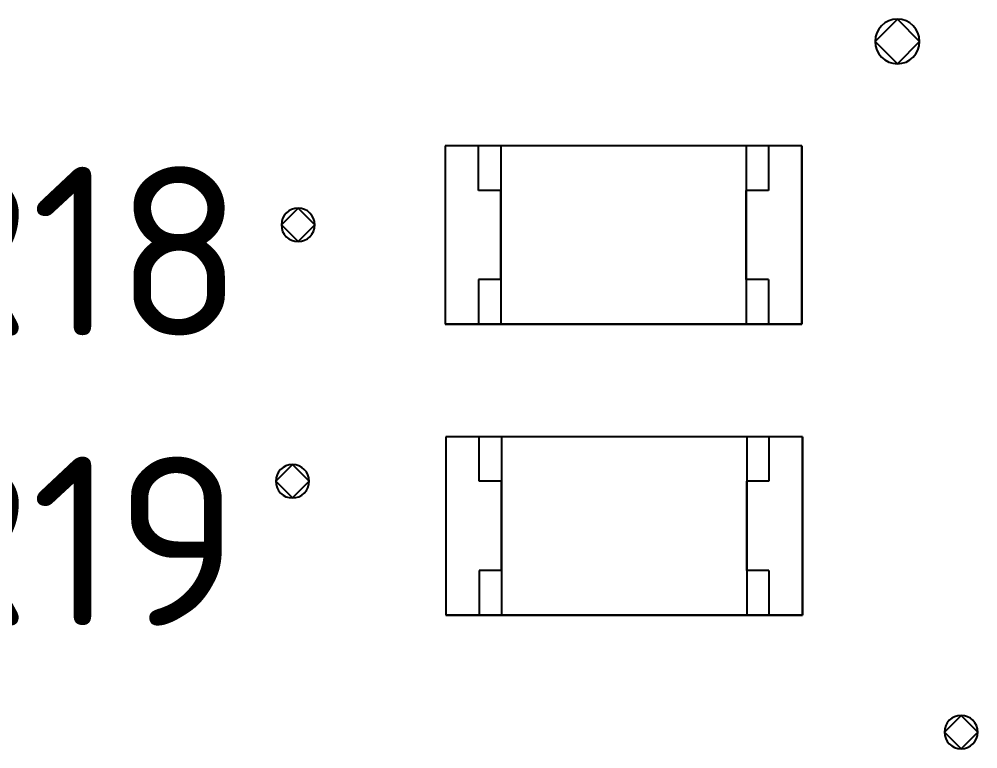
# Model space of a CAD drawing. Header units: inches. Extents: x 5 to 589, y -420 to -5.
# Drawn here: x 413.57 to 422.17, y -102.85 to -96.3 of the extents above; entities that cross this region are included whole.
import ezdxf

# ---------------------------------------------------------------- set-up
doc = ezdxf.new("R2010")
doc.units = ezdxf.units.IN
doc.header["$MEASUREMENT"] = 0
doc.styles.add('ISOCPEUR0', font='isocpeur.ttf', dxfattribs={"height": 2.87999})

msp = doc.modelspace()

# ---------------------------------------------------------------- linework, layer by layer
at = {"color": 18, "true_color": 0x000000}
for p, q in [((421.2523, -96.5022), (421.4523, -96.3022)), ((421.4523, -96.3022), (421.6523, -96.5022)), ((421.4523, -96.7022), (421.2523, -96.5022)), ((421.6523, -96.5022), (421.4523, -96.7022)), ((417.6948, -97.4381), (417.3948, -97.4381)), ((417.3948, -97.4381), (417.3948, -99.0381)), ((417.3948, -97.4381), (417.3948, -99.0381)), ((417.6948, -97.4381), (417.3948, -97.4381)), ((417.8948, -97.4381), (417.6948, -97.4381)), ((420.2948, -97.4381), (417.6948, -97.4381)), ((417.6948, -97.8381), (417.6948, -97.4381)), ((420.0948, -97.4381), (417.8948, -97.4381)), ((420.0948, -97.4381), (417.8948, -97.4381)), ((417.8948, -97.4381), (417.8948, -99.0381)), ((420.2948, -97.4381), (420.0948, -97.4381)), ((420.0948, -97.4381), (420.0948, -99.0381)), ((420.5948, -97.4381), (420.2948, -97.4381)), ((420.2948, -97.4381), (420.2948, -97.8381)), ((420.5948, -97.4381), (420.2948, -97.4381)), ((420.5948, -99.0381), (420.5948, -97.4381)), ((420.5948, -97.4381), (420.5948, -99.0381)), ((417.8948, -97.8381), (417.6948, -97.8381)), ((417.8948, -98.6381), (417.8948, -97.8381)), ((420.0948, -98.6381), (420.0948, -97.8381)), ((420.2948, -97.8381), (420.0948, -97.8381)), ((415.9245, -98.1472), (416.0745, -97.9972)), ((416.0745, -97.9972), (416.2245, -98.1472)), ((416.0745, -98.2972), (415.9245, -98.1472)), ((416.2245, -98.1472), (416.0745, -98.2972)), ((417.8948, -98.6381), (417.6948, -98.6381)), ((417.6948, -98.6381), (417.6948, -99.0381)), ((420.2948, -98.6381), (420.0948, -98.6381)), ((420.2948, -98.6381), (420.2948, -99.0381)), ((417.3948, -99.0381), (417.6948, -99.0381)), ((417.6948, -99.0381), (417.3948, -99.0381)), ((417.6948, -99.0381), (417.8948, -99.0381)), ((420.2948, -99.0381), (417.6948, -99.0381)), ((417.8948, -99.0381), (420.0948, -99.0381)), ((420.0948, -99.0381), (417.8948, -99.0381)), ((420.0948, -99.0381), (420.2948, -99.0381)), ((420.2948, -99.0381), (420.5948, -99.0381)), ((420.5948, -99.0381), (420.2948, -99.0381)), ((417.7005, -100.0472), (417.4005, -100.0472)), ((417.4005, -100.0472), (417.4005, -101.6472)), ((417.4005, -100.0472), (417.4005, -101.6472)), ((417.7005, -100.0472), (417.4005, -100.0472)), ((417.9005, -100.0472), (417.7005, -100.0472)), ((420.3005, -100.0472), (417.7005, -100.0472)), ((417.7005, -100.4472), (417.7005, -100.0472)), ((420.1005, -100.0472), (417.9005, -100.0472)), ((420.1005, -100.0472), (417.9005, -100.0472)), ((417.9005, -100.0472), (417.9005, -101.6472)), ((420.3005, -100.0472), (420.1005, -100.0472)), ((420.1005, -100.0472), (420.1005, -101.6472)), ((420.6005, -100.0472), (420.3005, -100.0472)), ((420.3005, -100.0472), (420.3005, -100.4472)), ((420.6005, -100.0472), (420.3005, -100.0472)), ((420.6005, -101.6472), (420.6005, -100.0472)), ((420.6005, -100.0472), (420.6005, -101.6472)), ((415.8745, -100.4472), (416.0245, -100.2972)), ((416.0245, -100.2972), (416.1745, -100.4472)), ((416.0245, -100.5972), (415.8745, -100.4472)), ((416.1745, -100.4472), (416.0245, -100.5972)), ((417.9005, -100.4472), (417.7005, -100.4472)), ((417.9005, -101.2472), (417.9005, -100.4472)), ((420.1005, -101.2472), (420.1005, -100.4472)), ((420.3005, -100.4472), (420.1005, -100.4472)), ((417.9005, -101.2472), (417.7005, -101.2472)), ((417.7005, -101.2472), (417.7005, -101.6472)), ((420.3005, -101.2472), (420.1005, -101.2472)), ((420.3005, -101.2472), (420.3005, -101.6472)), ((417.4005, -101.6472), (417.7005, -101.6472)), ((417.7005, -101.6472), (417.4005, -101.6472)), ((417.7005, -101.6472), (417.9005, -101.6472)), ((420.3005, -101.6472), (417.7005, -101.6472)), ((417.9005, -101.6472), (420.1005, -101.6472)), ((420.1005, -101.6472), (417.9005, -101.6472)), ((420.1005, -101.6472), (420.3005, -101.6472)), ((420.3005, -101.6472), (420.6005, -101.6472)), ((420.6005, -101.6472), (420.3005, -101.6472)), ((421.8745, -102.6972), (422.0245, -102.5472)), ((422.0245, -102.5472), (422.1745, -102.6972)), ((422.0245, -102.8472), (421.8745, -102.6972)), ((422.1745, -102.6972), (422.0245, -102.8472))]:
    msp.add_line(p, q, dxfattribs=at)
at = {"color": 7, "true_color": 0xffffff}
for p, q in [((417.6948, -97.4381), (417.3948, -97.4381)), ((417.3948, -97.4381), (417.3948, -99.0381)), ((417.3948, -97.4381), (417.3948, -99.0381)), ((417.6948, -97.4381), (417.3948, -97.4381)), ((417.8948, -97.4381), (417.6948, -97.4381)), ((420.2948, -97.4381), (417.6948, -97.4381)), ((417.6948, -97.8381), (417.6948, -97.4381)), ((420.0948, -97.4381), (417.8948, -97.4381)), ((420.0948, -97.4381), (417.8948, -97.4381)), ((417.8948, -97.4381), (417.8948, -99.0381)), ((420.2948, -97.4381), (420.0948, -97.4381)), ((420.0948, -97.4381), (420.0948, -99.0381)), ((420.5948, -97.4381), (420.2948, -97.4381)), ((420.2948, -97.4381), (420.2948, -97.8381)), ((420.5948, -97.4381), (420.2948, -97.4381)), ((420.5948, -99.0381), (420.5948, -97.4381)), ((420.5948, -97.4381), (420.5948, -99.0381)), ((417.8948, -97.8381), (417.6948, -97.8381)), ((417.8948, -98.6381), (417.8948, -97.8381)), ((420.0948, -98.6381), (420.0948, -97.8381)), ((420.2948, -97.8381), (420.0948, -97.8381)), ((417.8948, -98.6381), (417.6948, -98.6381)), ((417.6948, -98.6381), (417.6948, -99.0381)), ((420.2948, -98.6381), (420.0948, -98.6381)), ((420.2948, -98.6381), (420.2948, -99.0381)), ((417.3948, -99.0381), (417.6948, -99.0381)), ((417.6948, -99.0381), (417.3948, -99.0381)), ((417.6948, -99.0381), (417.8948, -99.0381)), ((420.2948, -99.0381), (417.6948, -99.0381)), ((417.8948, -99.0381), (420.0948, -99.0381)), ((420.0948, -99.0381), (417.8948, -99.0381)), ((420.0948, -99.0381), (420.2948, -99.0381)), ((420.2948, -99.0381), (420.5948, -99.0381)), ((420.5948, -99.0381), (420.2948, -99.0381)), ((417.7005, -100.0472), (417.4005, -100.0472)), ((417.4005, -100.0472), (417.4005, -101.6472)), ((417.4005, -100.0472), (417.4005, -101.6472)), ((417.7005, -100.0472), (417.4005, -100.0472)), ((417.9005, -100.0472), (417.7005, -100.0472)), ((420.3005, -100.0472), (417.7005, -100.0472)), ((417.7005, -100.4472), (417.7005, -100.0472)), ((420.1005, -100.0472), (417.9005, -100.0472)), ((420.1005, -100.0472), (417.9005, -100.0472)), ((417.9005, -100.0472), (417.9005, -101.6472)), ((420.3005, -100.0472), (420.1005, -100.0472)), ((420.1005, -100.0472), (420.1005, -101.6472)), ((420.6005, -100.0472), (420.3005, -100.0472)), ((420.3005, -100.0472), (420.3005, -100.4472)), ((420.6005, -100.0472), (420.3005, -100.0472)), ((420.6005, -101.6472), (420.6005, -100.0472)), ((420.6005, -100.0472), (420.6005, -101.6472)), ((417.9005, -100.4472), (417.7005, -100.4472)), ((417.9005, -101.2472), (417.9005, -100.4472)), ((420.1005, -101.2472), (420.1005, -100.4472)), ((420.3005, -100.4472), (420.1005, -100.4472)), ((417.9005, -101.2472), (417.7005, -101.2472)), ((417.7005, -101.2472), (417.7005, -101.6472)), ((420.3005, -101.2472), (420.1005, -101.2472)), ((420.3005, -101.2472), (420.3005, -101.6472)), ((417.4005, -101.6472), (417.7005, -101.6472)), ((417.7005, -101.6472), (417.4005, -101.6472)), ((417.7005, -101.6472), (417.9005, -101.6472)), ((420.3005, -101.6472), (417.7005, -101.6472)), ((417.9005, -101.6472), (420.1005, -101.6472)), ((420.1005, -101.6472), (417.9005, -101.6472)), ((420.1005, -101.6472), (420.3005, -101.6472)), ((420.3005, -101.6472), (420.6005, -101.6472)), ((420.6005, -101.6472), (420.3005, -101.6472))]:
    msp.add_line(p, q, dxfattribs=at)
at = {"color": 18, "true_color": 0x000000}
for centre, radius, start, end in [((421.4523, -96.5022), 0.2, 90, 180), ((421.4523, -96.5022), 0.2, 0, 90), ((421.4523, -96.5022), 0.2, 180, 270), ((421.4523, -96.5022), 0.2, 270, 0), ((416.0745, -98.1472), 0.15, 90, 180), ((416.0745, -98.1472), 0.15, 0, 90), ((416.0745, -98.1472), 0.15, 180, 270), ((416.0745, -98.1472), 0.15, 270, 0), ((416.0245, -100.4472), 0.15, 90, 180), ((416.0245, -100.4472), 0.15, 0, 90), ((416.0245, -100.4472), 0.15, 180, 270), ((416.0245, -100.4472), 0.15, 270, 0), ((422.0245, -102.6972), 0.15, 90, 180), ((422.0245, -102.6972), 0.15, 0, 90), ((422.0245, -102.6972), 0.15, 180, 270), ((422.0245, -102.6972), 0.15, 270, 0)]:
    msp.add_arc(centre, radius, start, end, dxfattribs=at)

# ---------------------------------------------------------------- texts
at = {"color": 18, "true_color": 0x000000, "style": 'ISOCPEUR0'}
for s, p in [('R18', (412.4245, -99.142)), ('R19', (412.4245, -101.742))]:
    msp.add_text(s, height=1.51578, dxfattribs=at).set_placement(p)

doc.saveas('drawing.dxf')
